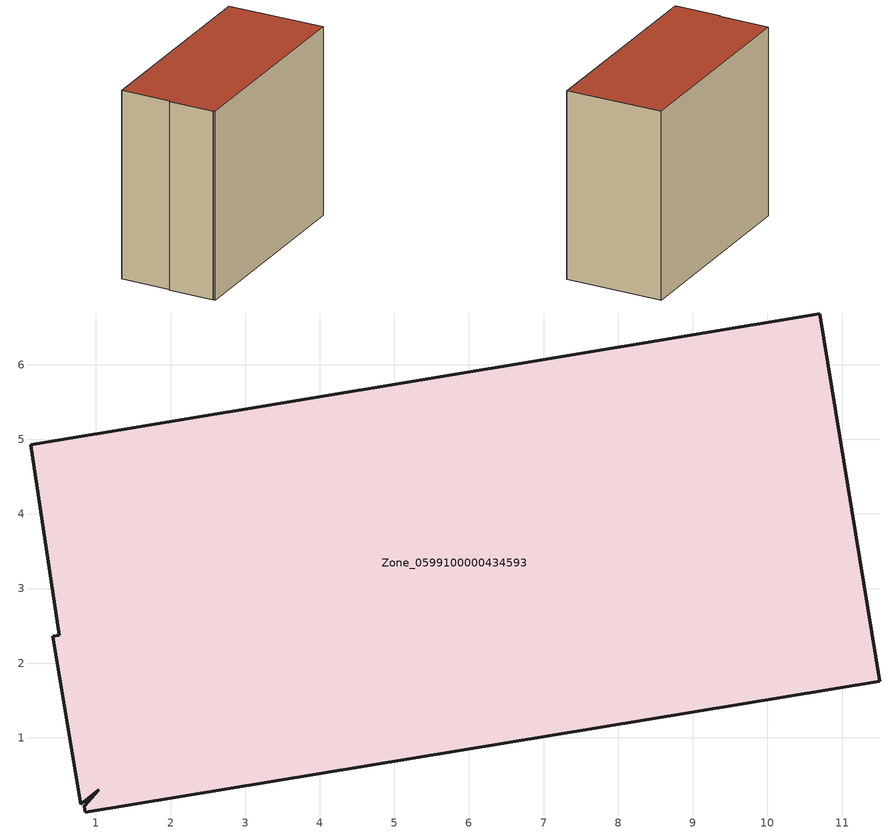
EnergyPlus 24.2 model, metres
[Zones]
Zone_0599100000434593
 floor ground (C_G): 0.12,4.93 10.7,6.68 11.51,1.76 0.86,0.01 0.85,0.08 1.03,0.31 0.8,0.11 0.42,2.36 0.51,2.37 z0
 wall outside (C_F): 10.7,6.68 0.12,4.93 0.51,2.37 0.42,2.36 0.8,0.11 1.03,0.31 0.85,0.08 0.86,0.01 11.51,1.76 10.7,6.68 z0:9.67
 roof outside (C_R): 0.86,0.01 11.51,1.76 10.7,6.68 0.12,4.93 0.51,2.37 0.42,2.36 0.8,0.11 1.03,0.31 0.85,0.08 z9.67
[BUILDING]
Pand.0599100000434593: North Axis=0; Terrain=City; Loads Convergence Tolerance Value=0.04; Temperature Convergence Tolerance Value=0.4; Solar Distribution=FullExterior; Maximum Number of Warmup Days=25; Minimum Number of Warmup Days=1
[Site:Location]
Rotterdam.The.Hague.AP_ZH_NLD Design_Conditions: Latitude=51.96; Longitude=4.45; Time Zone=1; Elevation=-4.5
[SITE:GROUNDTEMPERATURE:BUILDINGSURFACE]
18, 18, 18, 18, 18, 18, 18, 18, 18, 18, 18, 18
[MATERIAL] Thermal Absorptance=0.9; Solar Absorptance=0.7; Visible Absorptance=0.7
Name | Roughness | Thickness | Conductivity | Density | Specific Heat
G.TI.2006-2014 | MediumSmooth | 0.15 | 0.06 | 540 | 1210
F.TI.2006-2014 | Rough | 0.3 | 0.12 | 1920 | 840
R.TI.2006-2014 | MediumRough | 0.2 | 0.08 | 1500 | 1000
[CONSTRUCTION]
C_G: G.TI.2006-2014
C_F: F.TI.2006-2014
C_R: R.TI.2006-2014
[ZONE]
Zone_0599100000434593: Type=1; Multiplier=1; Ceiling Height=Autocalculate; Volume=Autocalculate; Floor Area=autocalculate; Part of Total Floor Area=Yes
[ZONEINFILTRATION:DESIGNFLOWRATE]
Infil_Zone_0599100000434593: Zone or ZoneList or Space or SpaceList=Zone_0599100000434593; Schedule=AlwaysOn; Design Flow Rate Calculation Method=Flow/Area; Flow Rate per Floor Area=0.0015; Constant Term Coefficient=1; Temperature Term Coefficient=0; Velocity Term Coefficient=0; Velocity Squared Term Coefficient=0
[HVACTEMPLATE:ZONE:IDEALLOADSAIRSYSTEM]
Zone_0599100000434593: Maximum Heating Supply Air Temperature=50; Minimum Cooling Supply Air Temperature=13; Maximum Heating Supply Air Humidity Ratio=0.0156; Minimum Cooling Supply Air Humidity Ratio=0.0077; Heating Limit=NoLimit; Cooling Limit=NoLimit; Dehumidification Control Type=ConstantSensibleHeatRatio; Cooling Sensible Heat Ratio=0.7; Dehumidification Setpoint=60; Humidification Control Type=None; Humidification Setpoint=30; Outdoor Air Method=None; Outdoor Air Flow Rate per Person=0.00944; Outdoor Air Flow Rate per Zone Floor Area=0; Outdoor Air Flow Rate per Zone=0; Demand Controlled Ventilation Type=None; Outdoor Air Economizer Type=NoEconomizer; Heat Recovery Type=None; Sensible Heat Recovery Effectiveness=0.7; Latent Heat Recovery Effectiveness=0.65
[ZONECONTROL:THERMOSTAT]
ThermostatControl_Zone_0599100000434593: Zone or ZoneList=Zone_0599100000434593; Control Type Schedule=DualSetpointControlType; Control 1=Thermostat_Zone_0599100000434593; Temperature Difference Between Cutout And Setpoint=0
[THERMOSTATSETPOINT:DUALSETPOINT]
Thermostat_Zone_0599100000434593: Heating Setpoint Temperature Schedule=HeatingSetpoint_Zone_0599100000434593; Cooling Setpoint Temperature Schedule=CoolingSetpoint_Zone_0599100000434593
[SCHEDULE:COMPACT]
HeatingSetpoint_Zone_0599100000434593: Through: 12/31, For: AllDays, Until: 24:00, 21
CoolingSetpoint_Zone_0599100000434593: Through: 12/31, For: AllDays, Until: 24:00, 24
DualSetpointControlType: Through: 12/31, For: AllDays, Until: 24:00, 4
AlwaysOn: Through: 12/31, For: AllDays, Until: 24:00, 1
